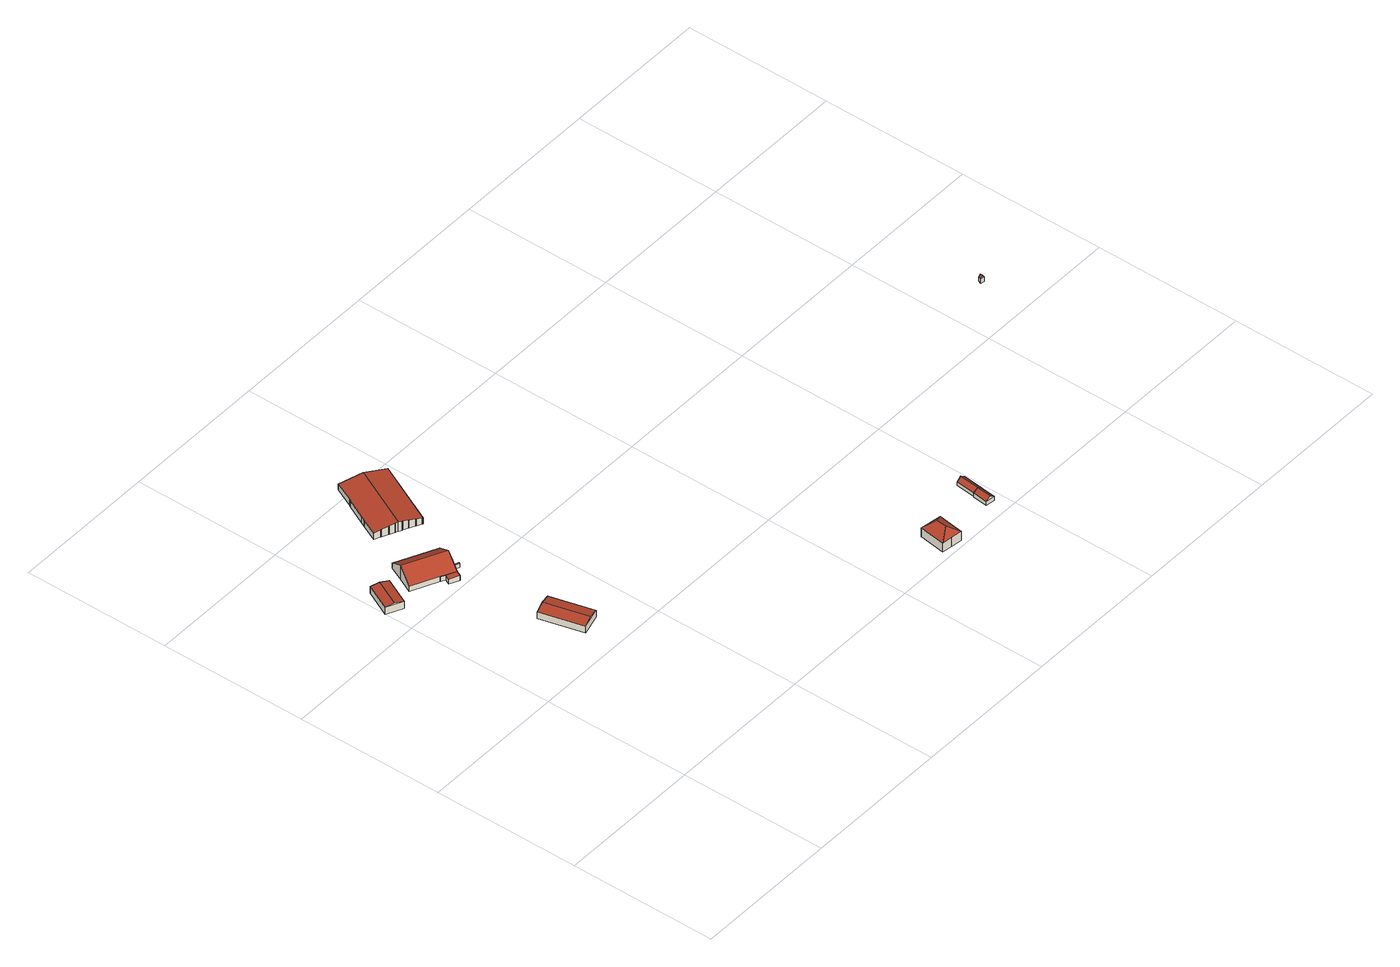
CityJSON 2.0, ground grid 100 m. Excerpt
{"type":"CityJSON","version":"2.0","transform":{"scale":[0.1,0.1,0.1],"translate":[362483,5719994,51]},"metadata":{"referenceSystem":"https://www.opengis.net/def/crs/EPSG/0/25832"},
"CityObjects":{
"building1":{"type":"Building","attributes":{"Geometrietyp2DReferenz":"3000","Gemeindeschluessel":"05513000","function":"31001_2700","roofType":"3100","measuredHeight":6.23},"address":[{"country":"Germany","locality":"Gelsenkirchen","thoroughfareNumber":"20a","thoroughfareName":"Fünfhäuserweg"}],"geometry":[{"type":"Solid","lod":"2","boundaries":[[[[0,1,2,3]],[[4,5,1,0]],[[6,7,5,4]],[[3,2,7,6]],[[0,8,4]],[[6,9,3]],[[3,9,8,0]],[[4,8,9,6]],[[1,5,7,2]]]],"semantics":{"surfaces":[{"type":"WallSurface"},{"type":"RoofSurface"},{"type":"GroundSurface"}],"values":[[0,0,0,0,0,0,1,1,2]]}}]},
"building2":{"type":"Building","attributes":{"Geometrietyp2DReferenz":"3000","Gemeindeschluessel":"05513000","function":"31001_2721","roofType":"3100","measuredHeight":6.34,"storeysAboveGround":1},"address":[{"country":"Germany","locality":"Gelsenkirchen","thoroughfareNumber":"20a","thoroughfareName":"Fünfhäuserweg"}],"geometry":[{"type":"Solid","lod":"2","boundaries":[[[[10,11,12,13]],[[14,15,11,10]],[[16,17,15,14]],[[13,12,17,16]],[[10,18,14]],[[16,19,13]],[[13,19,18,10]],[[14,18,19,16]],[[11,15,17,12]]]],"semantics":{"surfaces":[{"type":"WallSurface"},{"type":"RoofSurface"},{"type":"GroundSurface"}],"values":[[0,0,0,0,0,0,1,1,2]]}}]},
"building3":{"type":"Building","attributes":{"Geometrietyp2DReferenz":"3000","Gemeindeschluessel":"05513000","function":"31001_1010","roofType":"1000","measuredHeight":3.67,"storeysAboveGround":1},"address":[{"country":"Germany","locality":"Gelsenkirchen","thoroughfareNumber":"20a","thoroughfareName":"Fünfhäuserweg"}],"geometry":[{"type":"Solid","lod":"2","boundaries":[[[[20,21,22,23]],[[24,25,21,20]],[[26,27,25,24]],[[28,29,27,26]],[[30,31,29,28]],[[23,22,31,30]],[[28,26,24,20,23,30]],[[21,25,27,29,31,22]]]],"semantics":{"surfaces":[{"type":"WallSurface"},{"type":"RoofSurface"},{"type":"GroundSurface"}],"values":[[0,0,0,0,0,0,1,2]]}}]},
"building4":{"type":"Building","attributes":{"Geometrietyp2DReferenz":"3000","Gemeindeschluessel":"05513000","function":"31001_2721","roofType":"3100","measuredHeight":10.75},"address":[{"country":"Germany","locality":"Gelsenkirchen","thoroughfareNumber":"20a","thoroughfareName":"Fünfhäuserweg"}],"geometry":[{"type":"Solid","lod":"2","boundaries":[[[[32,22,21,33]],[[34,35,22,32]],[[36,37,35,34]],[[38,39,37,36]],[[40,41,39,38]],[[42,43,41,40]],[[44,45,43,42]],[[46,47,45,44]],[[33,21,47,46]],[[34,32,33,46,44,42,36]],[[40,38,36,42]],[[22,35,37,39,41,43,45,47,21]]]],"semantics":{"surfaces":[{"type":"WallSurface"},{"type":"RoofSurface"},{"type":"GroundSurface"}],"values":[[0,0,0,0,0,0,0,0,0,1,1,2]]}}]},
"building5":{"type":"Building","attributes":{"Geometrietyp2DReferenz":"3000","Gemeindeschluessel":"05513000","function":"31001_1010","roofType":"3100","measuredHeight":3.23},"address":[{"country":"Germany","locality":"Gelsenkirchen","thoroughfareNumber":"20a","thoroughfareName":"Fünfhäuserweg"}],"geometry":[{"type":"Solid","lod":"2","boundaries":[[[[48,49,50,51]],[[52,53,49,48]],[[54,55,53,52]],[[51,50,55,54]],[[48,56,52]],[[54,57,51]],[[51,57,56,48]],[[52,56,57,54]],[[49,53,55,50]]]],"semantics":{"surfaces":[{"type":"WallSurface"},{"type":"RoofSurface"},{"type":"GroundSurface"}],"values":[[0,0,0,0,0,0,1,1,2]]}}]},
"building6":{"type":"Building","attributes":{"Geometrietyp2DReferenz":"3000","Gemeindeschluessel":"05513000","function":"31001_2728","roofType":"3100","measuredHeight":7.3,"storeysAboveGround":1},"address":[{"country":"Germany","locality":"Gelsenkirchen","thoroughfareNumber":"20a","thoroughfareName":"Fünfhäuserweg"}],"geometry":[{"type":"Solid","lod":"2","boundaries":[[[[58,59,60,61]],[[62,63,59,58]],[[64,65,63,62]],[[66,67,65,64]],[[68,69,67,66]],[[70,71,69,68]],[[72,73,71,70]],[[74,75,73,72]],[[76,77,75,74]],[[78,79,77,76]],[[80,81,79,78]],[[82,83,81,80]],[[84,85,83,82]],[[86,87,85,84]],[[88,89,87,86]],[[90,91,89,88]],[[92,93,91,90]],[[94,95,93,92]],[[96,97,95,94]],[[98,99,97,96]],[[100,101,99,98]],[[102,103,101,100]],[[104,105,103,102]],[[106,107,105,104]],[[108,109,107,106]],[[110,111,109,108]],[[112,113,111,110]],[[114,115,113,112]],[[116,117,115,114]],[[118,119,117,116]],[[120,121,119,118]],[[122,123,121,120]],[[124,125,123,122]],[[126,127,125,124]],[[128,129,127,126]],[[130,131,129,128]],[[132,133,131,130]],[[134,135,133,132]],[[136,137,135,134]],[[61,60,137,136]],[[126,124,122,120,118,116,114,112,110,108,106,104,102,100,98,96,94,92,90,88,86,84,82,128]],[[80,78,76,74,72,70,68,66,64,62,58,61,136,134,132,130,128,82]],[[59,63,65,67,69,71,73,75,77,79,81,83,85,87,89,91,93,95,97,99,101,103,105,107,109,111,113,115,117,119,121,123,125,127,129,131,133,135,137,60]]]],"semantics":{"surfaces":[{"type":"WallSurface"},{"type":"RoofSurface"},{"type":"GroundSurface"}],"values":[[0,0,0,0,0,0,0,0,0,0,0,0,0,0,0,0,0,0,0,0,0,0,0,0,0,0,0,0,0,0,0,0,0,0,0,0,0,0,0,0,1,1,2]]}}]},
"building7":{"type":"Building","attributes":{"Geometrietyp2DReferenz":"3000","Gemeindeschluessel":"05513000","function":"31001_1010","roofType":"3200","measuredHeight":11.77,"storeysAboveGround":1},"address":[{"country":"Germany","locality":"Gelsenkirchen","thoroughfareNumber":"17","thoroughfareName":"Fünfhäuserweg"}],"geometry":[{"type":"Solid","lod":"2","boundaries":[[[[138,139,140,141]],[[142,143,139,138]],[[144,145,143,142]],[[146,147,145,144]],[[141,140,147,146]],[[148,144,142,149]],[[142,138,149]],[[149,138,141,148]],[[141,146,144,148]],[[139,143,145,147,140]]]],"semantics":{"surfaces":[{"type":"WallSurface"},{"type":"RoofSurface"},{"type":"GroundSurface"}],"values":[[0,0,0,0,0,1,1,1,1,2]]}}]},
"building8":{"type":"Building","attributes":{"Geometrietyp2DReferenz":"3000","Gemeindeschluessel":"05513000","function":"31001_2463","roofType":"3100","measuredHeight":5.28},"address":[{"country":"Germany","locality":"Gelsenkirchen","thoroughfareNumber":"17","thoroughfareName":"Fünfhäuserweg"}],"geometry":[{"type":"Solid","lod":"2","boundaries":[[[[150,151,152,153]],[[154,155,151,150]],[[156,157,155,154]],[[153,152,157,156]],[[150,158,154]],[[156,159,153]],[[153,159,158,150]],[[154,158,159,156]],[[151,155,157,152]]]],"semantics":{"surfaces":[{"type":"WallSurface"},{"type":"RoofSurface"},{"type":"GroundSurface"}],"values":[[0,0,0,0,0,0,1,1,2]]}}]},
"building9":{"type":"Building","attributes":{"Geometrietyp2DReferenz":"3000","Gemeindeschluessel":"05513000","function":"31001_2723","roofType":"3100","measuredHeight":5.19},"address":[{"country":"Germany","locality":"Gelsenkirchen","thoroughfareNumber":"17","thoroughfareName":"Fünfhäuserweg"}],"geometry":[{"type":"Solid","lod":"2","boundaries":[[[[153,160,161,162]],[[156,163,160,153]],[[164,165,163,156]],[[162,161,165,164]],[[153,159,156]],[[164,166,162]],[[162,166,159,153]],[[156,159,166,164]],[[160,163,165,161]]]],"semantics":{"surfaces":[{"type":"WallSurface"},{"type":"RoofSurface"},{"type":"GroundSurface"}],"values":[[0,0,0,0,0,0,1,1,2]]}}]},
"building10":{"type":"Building","attributes":{"Geometrietyp2DReferenz":"3000","Gemeindeschluessel":"05513000","function":"51009_1750","roofType":"3100","measuredHeight":4.63},"geometry":[{"type":"Solid","lod":"2","boundaries":[[[[167,168,169,170]],[[171,172,168,167]],[[173,174,172,171]],[[170,169,174,173]],[[167,175,171]],[[173,176,170]],[[170,176,175,167]],[[171,175,176,173]],[[168,172,174,169]]]],"semantics":{"surfaces":[{"type":"WallSurface"},{"type":"RoofSurface"},{"type":"GroundSurface"}],"values":[[0,0,0,0,0,0,1,1,2]]}}]},
"building11":{"type":"Building","attributes":{"Geometrietyp2DReferenz":"3000","Gemeindeschluessel":"05513000","function":"31001_3040","roofType":"3100","measuredHeight":4.63},"address":[{"country":"Germany","locality":"Gelsenkirchen","thoroughfareNumber":"601","thoroughfareName":"Ulfkotter Straße"}],"geometry":[{"type":"Solid","lod":"2","boundaries":[[[[167,168,169,170]],[[171,172,168,167]],[[173,174,172,171]],[[170,169,174,173]],[[167,175,171]],[[173,176,170]],[[170,176,175,167]],[[171,175,176,173]],[[168,172,174,169]]]],"semantics":{"surfaces":[{"type":"WallSurface"},{"type":"RoofSurface"},{"type":"GroundSurface"}],"values":[[0,0,0,0,0,0,1,1,2]]}}]}
},
"vertices":[
[111,2140,60],[111,2140,8],[198,2320,8],[198,2320,60],[3,2193,60],[3,2193,8],[90,2373,60],[90,2373,8],[57,2167,70],[144,2347,70],
[737,1239,64],[737,1239,14],[658,1532,14],[658,1532,64],[592,1200,64],[592,1200,14],[513,1493,64],[513,1493,14],[664,1220,77],[586,1513,77],
[514,2080,45],[514,2080,8],[420,2125,8],[420,2125,45],[496,2043,45],[496,2043,8],[431,2073,45],[431,2073,8],[448,2108,45],[448,2108,8],[418,2123,45],[418,2123,8],
[420,2125,44],[514,2080,44],[242,2209,44],[242,2209,8],[290,2311,115],[290,2311,8],[338,2412,44],[338,2412,8],[609,2282,44],[609,2282,8],[561,2181,115],[561,2181,8],[539,2133,81],[539,2133,8],[533,2121,73],[533,2121,8],
[576,2119,48],[576,2119,21],[539,2133,21],[539,2133,48],[572,2106,48],[572,2106,21],[533,2121,48],[533,2121,21],[574,2113,53],[536,2127,53],
[689,2520,77],[689,2520,24],[689,2521,24],[689,2521,77],[685,2521,77],[685,2521,24],[686,2522,77],[686,2522,24],[651,2539,84],[651,2539,24],[650,2538,84],[650,2538,24],[647,2540,85],[647,2540,24],[648,2541,85],[648,2541,24],[612,2558,92],[612,2558,24],[612,2557,92],[612,2557,24],[609,2558,92],[609,2558,24],[609,2559,92],[609,2559,24],[588,2570,97],[588,2570,24],[574,2576,94],[574,2576,24],[573,2575,94],[573,2575,24],[570,2577,93],[570,2577,24],[571,2578,93],[571,2578,24],[536,2595,86],[536,2595,24],[535,2593,86],[535,2593,24],[532,2595,86],[532,2595,24],[532,2596,86],[532,2596,24],[492,2616,78],[492,2616,24],[491,2615,78],[491,2615,24],[488,2616,77],[488,2616,24],[489,2617,77],[489,2617,24],[447,2637,69],[447,2637,24],[500,2747,69],[500,2747,24],[499,2747,69],[499,2747,24],[514,2779,69],[514,2779,24],[515,2778,69],[515,2778,24],[582,2917,69],[582,2917,24],[581,2917,69],[581,2917,24],[584,2922,69],[584,2922,24],[585,2921,69],[585,2921,24],[651,3060,69],[651,3060,24],[792,2992,97],[792,2992,24],[932,2924,69],[932,2924,24],[727,2501,69],[727,2501,24],[724,2503,70],[724,2503,24],[724,2504,70],[724,2504,24],
[2405,205,115],[2405,205,48],[2378,28,48],[2378,28,115],[2550,183,115],[2550,183,48],[2523,7,115],[2523,7,48],[2448,19,116],[2448,19,48],[2459,72,166],[2469,139,166],
[2902,74,82],[2902,74,54],[2915,176,54],[2915,176,82],[2839,81,82],[2839,81,54],[2852,184,82],[2852,184,54],[2871,77,107],[2883,180,107],
[2915,176,55],[2931,312,55],[2931,312,82],[2852,184,55],[2868,318,82],[2868,318,55],[2900,315,107],
[4318,1288,97],[4318,1288,64],[4323,1310,64],[4323,1310,97],[4293,1294,97],[4293,1294,64],[4299,1316,97],[4299,1316,64],[4306,1291,111],[4311,1313,111]
]}
